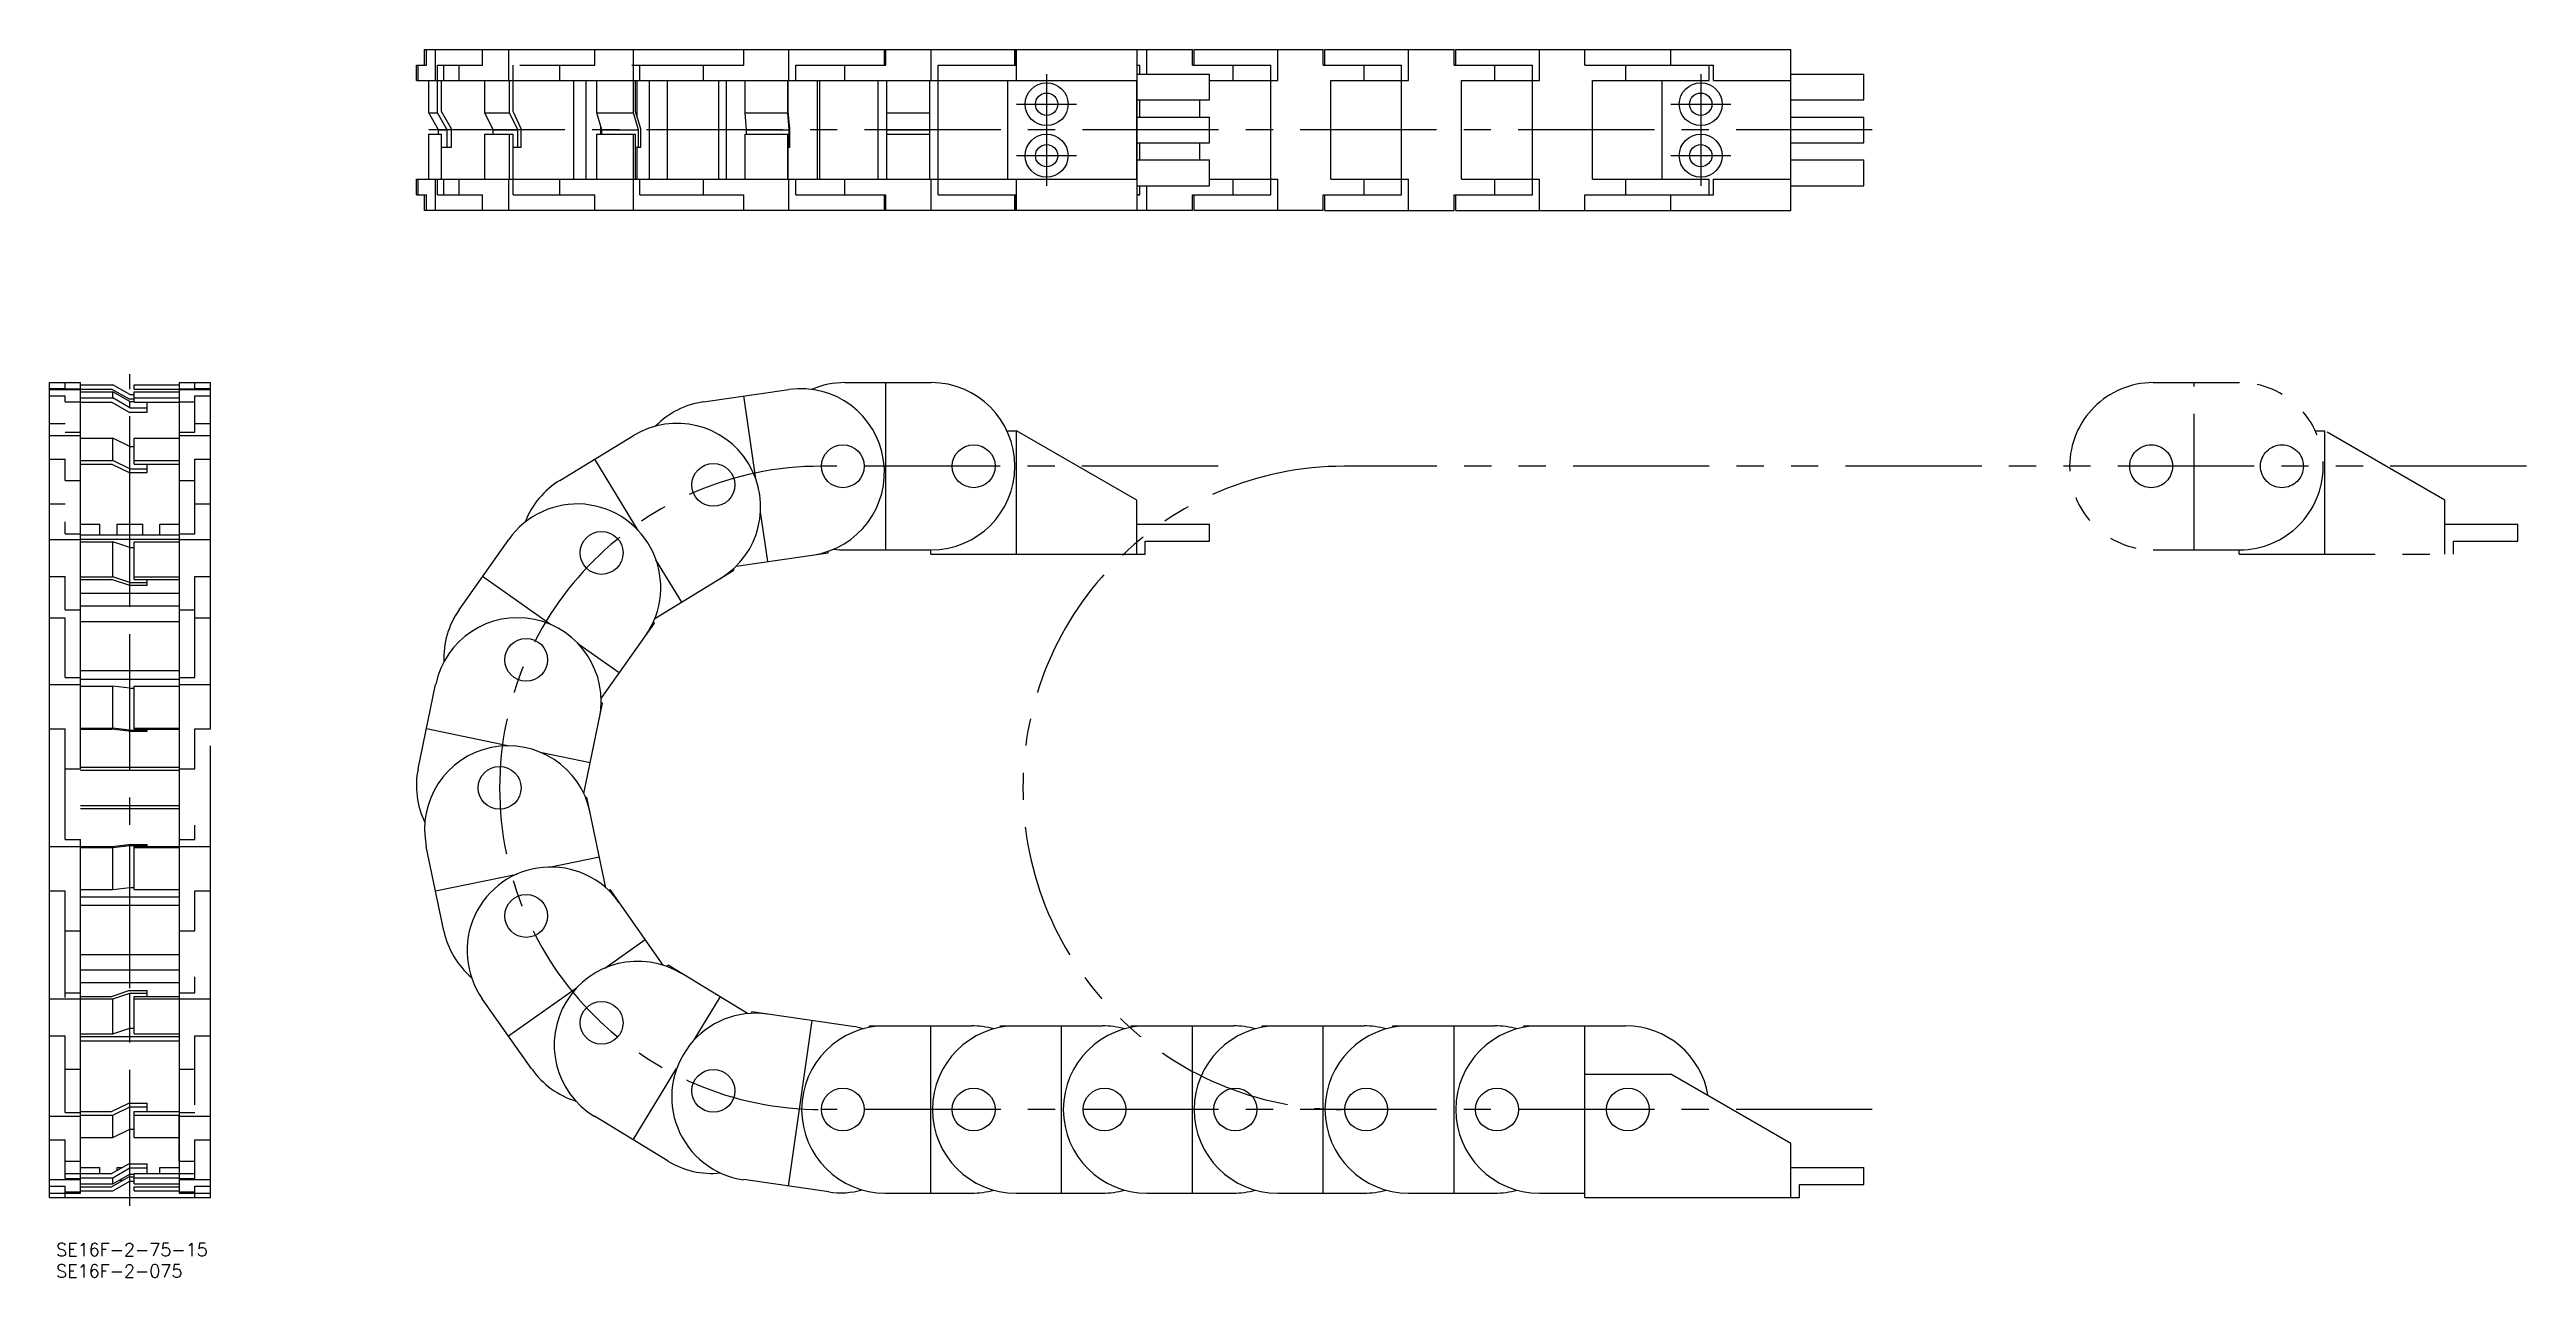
# Model space of a CAD drawing. Extents: x -19 to 559, y -19 to 268.
import ezdxf

# ---------------------------------------------------------------- set-up
doc = ezdxf.new("R2010")
doc.units = 0
doc.linetypes.add('CENTER', pattern=[50.8, 31.75, -6.35, 6.35, -6.35])
doc.linetypes.add('PHANTOM', pattern=[63.5, 31.75, -6.35, 6.35, -6.35, 6.35, -6.35])
doc.layers.get('0').update_dxf_attribs({"linetype": 'CONTINUOUS'})
doc.layers.add('CENTER', color=1, linetype='CENTER')
doc.styles.get("Standard").update_dxf_attribs({"font": 'txt.shx', "height": 3, "bigfont": 'bigfont.shx'})

msp = doc.modelspace()

# ---------------------------------------------------------------- linework, layer by layer
at = {"color": 7, "linetype": 'CONTINUOUS'}
for p, q in [((68.68, 264.04), (68.68, 267.67)), ((68.68, 267.67), (247.69, 267.67)), ((69.11, 264.04), (69.11, 267.67)), ((71.26, 260.42), (71.26, 267.67)), ((82.2, 264.04), (82.2, 267.67)), ((88.31, 260.42), (88.31, 267.67)), ((108.35, 264.04), (108.35, 267.67)), ((117.4, 260.42), (117.4, 267.67)), ((143.11, 264.04), (143.11, 267.67)), ((153.61, 260.42), (153.61, 267.67)), ((175.89, 264.04), (175.89, 267.67)), ((176.09, 264.04), (176.09, 267.67)), ((176.19, 264.04), (176.19, 267.67)), ((186.79, 260.42), (186.79, 267.67)), ((206.29, 264.04), (206.29, 267.67)), ((206.59, 264.04), (206.59, 267.67)), ((206.69, 260.42), (206.69, 267.67)), ((234.69, 267.67), (234.69, 230.17)), ((237.09, 261.92), (237.09, 267.67)), ((247.69, 264.04), (247.69, 267.67)), ((248.09, 264.04), (248.09, 267.67)), ((248.09, 267.67), (278.19, 267.67)), ((267.59, 260.42), (267.59, 267.67)), ((278.19, 264.04), (278.19, 267.67)), ((278.59, 264.04), (278.59, 267.67)), ((278.59, 267.67), (308.69, 267.67)), ((298.09, 260.42), (298.09, 267.67)), ((308.69, 264.04), (308.69, 267.67)), ((309.09, 264.04), (309.09, 267.67)), ((309.09, 267.67), (387.19, 267.67)), ((328.59, 260.42), (328.59, 267.67)), ((339.19, 264.04), (339.19, 267.67)), ((359.19, 264.04), (359.19, 267.67)), ((387.19, 230.17), (387.19, 267.67)), ((66.77, 260.42), (66.77, 264.04)), ((66.77, 264.04), (69.11, 264.04)), ((66.77, 260.42), (234.69, 260.42)), ((67.18, 260.42), (67.18, 264.04)), ((69.65, 252.92), (69.65, 260.42)), ((71.67, 260.42), (71.67, 264.04)), ((71.67, 264.04), (82.2, 264.04)), ((71.68, 252.92), (71.68, 260.42)), ((72.66, 253.19), (72.66, 260.42)), ((73.16, 260.42), (73.16, 264.04)), ((73.16, 260.42), (206.69, 260.42)), ((76.72, 260.42), (76.72, 264.04)), ((82.75, 252.92), (82.75, 260.42)), ((88.51, 252.92), (88.51, 260.42)), ((89.31, 260.42), (89.31, 264.04)), ((89.33, 253.19), (89.33, 260.42)), ((90.87, 264.04), (108.35, 264.04)), ((100.23, 260.42), (100.23, 264.04)), ((103.51, 237.42), (103.51, 260.42)), ((106.36, 237.42), (106.36, 260.42)), ((108.82, 252.92), (108.82, 260.42)), ((116.99, 264.04), (143.11, 264.04)), ((117.36, 252.92), (117.36, 260.42)), ((117.88, 253.19), (117.88, 260.42)), ((118.27, 251.9), (118.27, 260.42)), ((118.85, 260.42), (118.85, 264.04)), ((118.85, 260.42), (118.85, 264.04)), ((121.13, 237.42), (121.13, 260.42)), ((125.32, 237.42), (125.32, 260.42)), ((133.71, 260.42), (133.71, 264.04)), ((137.27, 237.42), (137.27, 260.42)), ((139.09, 237.42), (139.09, 260.42)), ((143.43, 252.92), (143.43, 260.42)), ((153.33, 252.92), (153.33, 260.42)), ((153.47, 253.19), (153.47, 260.42)), ((155.25, 260.42), (155.25, 264.04)), ((155.25, 264.04), (176.19, 264.04)), ((160.3, 237.42), (160.3, 260.42)), ((160.8, 237.42), (160.8, 260.42)), ((166.69, 260.42), (166.69, 264.04)), ((174.44, 237.42), (174.44, 260.42)), ((176.44, 237.42), (176.44, 260.42)), ((186.44, 237.42), (186.44, 260.42)), ((188.44, 233.79), (188.44, 264.04)), ((188.44, 264.04), (206.69, 264.04)), ((204.69, 237.42), (204.69, 260.42)), ((234.69, 264.04), (235.44, 264.04)), ((234.69, 264.04), (235.44, 264.04)), ((234.69, 264.04), (235.44, 264.04)), ((234.69, 261.92), (251.69, 261.92)), ((234.69, 255.92), (234.69, 260.42)), ((235.44, 261.92), (235.44, 264.04)), ((235.44, 261.92), (235.44, 264.04)), ((247.69, 264.04), (265.94, 264.04)), ((251.69, 255.92), (251.69, 261.92)), ((251.69, 260.42), (267.59, 260.42)), ((257.19, 260.42), (257.19, 264.04)), ((265.94, 233.79), (265.94, 264.04)), ((278.19, 264.04), (296.44, 264.04)), ((279.94, 237.42), (279.94, 260.42)), ((279.94, 260.42), (298.09, 260.42)), ((287.69, 260.42), (287.69, 264.04)), ((296.44, 233.79), (296.44, 264.04)), ((308.69, 264.04), (326.94, 264.04)), ((310.44, 237.42), (310.44, 260.42)), ((310.44, 260.42), (328.59, 260.42)), ((318.19, 260.42), (318.19, 264.04)), ((326.94, 233.79), (326.94, 264.04)), ((339.19, 264.04), (369.19, 264.04)), ((340.94, 237.42), (340.94, 260.42)), ((340.94, 260.42), (368.19, 260.42)), ((348.69, 260.42), (348.69, 264.04)), ((357.19, 237.42), (357.19, 260.42)), ((368.19, 260.42), (368.19, 264.04)), ((369.19, 260.42), (369.19, 264.04)), ((369.19, 260.42), (387.19, 260.42)), ((387.19, 261.92), (404.19, 261.92)), ((387.19, 255.92), (387.19, 260.42)), ((404.19, 255.92), (404.19, 261.92)), ((234.69, 251.92), (234.69, 255.92)), ((234.69, 255.92), (251.69, 255.92)), ((235.44, 251.92), (235.44, 255.92)), ((235.44, 251.92), (235.44, 255.92)), ((249.44, 251.92), (249.44, 255.92)), ((249.44, 251.92), (249.44, 255.92)), ((387.19, 251.92), (387.19, 255.92)), ((387.19, 255.92), (404.19, 255.92)), ((69.65, 252.92), (71.68, 252.92)), ((71.91, 248.92), (69.65, 252.92)), ((73.94, 248.92), (71.68, 252.92)), ((71.91, 247.92), (71.91, 248.92)), ((71.91, 248.92), (73.94, 248.92)), ((71.91, 248.92), (73.94, 248.92)), ((74.92, 249.19), (72.66, 253.19)), ((73.94, 244.92), (73.94, 248.92)), ((74.92, 244.92), (74.92, 249.19)), ((82.75, 252.92), (88.51, 252.92)), ((84.64, 248.92), (82.75, 252.92)), ((84.64, 247.92), (84.64, 248.92)), ((84.64, 248.92), (90.4, 248.92)), ((84.64, 248.92), (90.4, 248.92)), ((90.4, 248.92), (88.51, 252.92)), ((91.22, 249.19), (89.33, 253.19)), ((90.4, 244.92), (90.4, 248.92)), ((91.22, 244.92), (91.22, 249.19)), ((108.82, 252.92), (117.36, 252.92)), ((110.02, 248.92), (108.82, 252.92)), ((109.78, 247.92), (109.78, 249.71)), ((110.02, 247.92), (110.02, 248.92)), ((110.02, 248.92), (118.56, 248.92)), ((110.02, 248.92), (118.56, 248.92)), ((118.56, 248.92), (117.36, 252.92)), ((119.08, 249.19), (117.88, 253.19)), ((118.56, 244.92), (118.56, 248.92)), ((119.08, 244.92), (119.08, 249.19)), ((143.43, 252.92), (153.33, 252.92)), ((143.76, 248.92), (143.43, 252.92)), ((143.76, 247.92), (143.76, 248.92)), ((143.76, 248.92), (153.66, 248.92)), ((153.66, 248.92), (153.33, 252.92)), ((153.8, 249.19), (153.47, 253.19)), ((153.66, 244.92), (153.66, 248.92)), ((153.8, 244.92), (153.8, 249.19)), ((176.44, 252.92), (186.44, 252.92)), ((176.44, 248.92), (186.44, 248.92)), ((234.69, 245.92), (234.69, 251.92)), ((234.69, 251.92), (251.69, 251.92)), ((251.69, 245.92), (251.69, 251.92)), ((387.19, 245.92), (387.19, 251.92)), ((387.19, 251.92), (404.19, 251.92)), ((404.19, 245.92), (404.19, 251.92)), ((69.65, 237.42), (69.65, 247.92)), ((69.65, 247.92), (72.66, 247.92)), ((72.66, 237.42), (72.66, 247.92)), ((72.66, 244.92), (74.92, 244.92)), ((82.75, 237.42), (82.75, 247.92)), ((82.75, 247.92), (89.33, 247.92)), ((88.51, 237.42), (88.51, 247.92)), ((89.33, 237.42), (89.33, 247.92)), ((89.33, 244.92), (91.22, 244.92)), ((108.82, 237.42), (108.82, 247.92)), ((108.82, 247.92), (117.88, 247.92)), ((117.36, 237.42), (117.36, 247.92)), ((117.88, 237.42), (117.88, 247.92)), ((117.88, 244.92), (119.08, 244.92)), ((118.27, 237.42), (118.27, 244.92)), ((143.43, 237.42), (143.43, 247.92)), ((143.43, 247.92), (153.47, 247.92)), ((153.33, 237.42), (153.33, 247.92)), ((153.47, 237.42), (153.47, 247.92)), ((153.47, 244.92), (153.8, 244.92)), ((176.44, 247.92), (186.44, 247.92)), ((234.69, 241.92), (234.69, 245.92)), ((234.69, 245.92), (251.69, 245.92)), ((235.44, 241.92), (235.44, 245.92)), ((235.44, 241.92), (235.44, 245.92)), ((249.44, 241.92), (249.44, 245.92)), ((249.44, 241.92), (249.44, 245.92)), ((387.19, 241.92), (387.19, 245.92)), ((387.19, 245.92), (404.19, 245.92)), ((66.77, 233.79), (66.77, 237.42)), ((66.77, 237.42), (234.69, 237.42)), ((67.18, 233.79), (67.18, 237.42)), ((71.26, 230.17), (71.26, 237.42)), ((71.67, 233.79), (71.67, 237.42)), ((73.16, 233.79), (73.16, 237.42)), ((76.72, 233.79), (76.72, 237.42)), ((88.31, 230.17), (88.31, 237.42)), ((89.31, 233.79), (89.31, 237.42)), ((100.23, 233.79), (100.23, 237.42)), ((117.4, 230.17), (117.4, 237.42)), ((118.85, 233.79), (118.85, 237.42)), ((133.71, 233.79), (133.71, 237.42)), ((153.61, 230.17), (153.61, 237.42)), ((155.25, 233.79), (155.25, 237.42)), ((166.69, 233.79), (166.69, 237.42)), ((186.79, 230.17), (186.79, 237.42)), ((206.69, 230.17), (206.69, 237.42)), ((234.69, 237.42), (234.69, 241.92)), ((234.69, 241.92), (251.69, 241.92)), ((251.69, 235.92), (251.69, 241.92)), ((251.69, 237.42), (267.59, 237.42)), ((257.19, 233.79), (257.19, 237.42)), ((267.59, 230.17), (267.59, 237.42)), ((279.94, 237.42), (298.09, 237.42)), ((287.69, 233.79), (287.69, 237.42)), ((298.09, 230.17), (298.09, 237.42)), ((310.44, 237.42), (328.59, 237.42)), ((318.19, 233.79), (318.19, 237.42)), ((328.59, 230.17), (328.59, 237.42)), ((340.94, 237.42), (368.19, 237.42)), ((348.69, 233.79), (348.69, 237.42)), ((368.19, 233.79), (368.19, 237.42)), ((369.19, 233.79), (369.19, 237.42)), ((369.19, 237.42), (387.19, 237.42)), ((387.19, 237.42), (387.19, 241.92)), ((387.19, 241.92), (404.19, 241.92)), ((404.19, 235.92), (404.19, 241.92)), ((66.77, 233.79), (69.11, 233.79)), ((68.68, 230.17), (68.68, 233.79)), ((69.11, 230.17), (69.11, 233.79)), ((71.67, 233.79), (82.2, 233.79)), ((82.2, 230.17), (82.2, 233.79)), ((89.31, 233.79), (108.35, 233.79)), ((108.35, 230.17), (108.35, 233.79)), ((118.85, 233.79), (143.11, 233.79)), ((143.11, 230.17), (143.11, 233.79)), ((155.25, 233.79), (176.19, 233.79)), ((175.89, 230.17), (175.89, 233.79)), ((176.09, 230.17), (176.09, 233.79)), ((176.19, 230.17), (176.19, 233.79)), ((188.44, 233.79), (206.69, 233.79)), ((206.29, 230.17), (206.29, 233.79)), ((206.59, 230.17), (206.59, 233.79)), ((234.69, 235.92), (251.69, 235.92)), ((235.44, 233.79), (234.69, 233.79)), ((234.69, 233.79), (235.44, 233.79)), ((235.44, 233.79), (235.44, 235.92)), ((235.44, 233.79), (235.44, 235.92)), ((237.09, 230.17), (237.09, 235.92)), ((247.69, 230.17), (247.69, 233.79)), ((247.69, 233.79), (265.94, 233.79)), ((248.09, 230.17), (248.09, 233.79)), ((278.19, 230.17), (278.19, 233.79)), ((278.19, 233.79), (296.44, 233.79)), ((278.59, 230.17), (278.59, 233.79)), ((308.69, 230.17), (308.69, 233.79)), ((308.69, 233.79), (326.94, 233.79)), ((309.09, 230.17), (309.09, 233.79)), ((339.19, 230.17), (339.19, 233.79)), ((339.19, 233.79), (369.19, 233.79)), ((359.19, 230.17), (359.19, 233.79)), ((387.19, 235.92), (404.19, 235.92)), ((247.69, 230.17), (68.68, 230.17)), ((278.19, 230.17), (248.09, 230.17)), ((278.59, 230.17), (308.69, 230.17)), ((309.09, 230.17), (387.19, 230.17)), ((-18.75, 190), (-11.5, 190)), ((-18.75, 0), (-18.75, 190)), ((-18.75, 188.59), (-15.12, 188.59)), ((-18.75, 188.39), (-11.5, 188.39)), ((-18.75, 186.88), (-15.12, 186.88)), ((-15.12, 188.56), (-15.12, 190)), ((-15.12, 188.56), (-11.5, 188.56)), ((-15.12, 185.52), (-15.12, 186.88)), ((-15.12, 185.52), (-11.5, 185.52)), ((-11.5, 99.95), (-11.5, 190)), ((-11.5, 189.5), (-4, 189.5)), ((-11.5, 188.5), (-4.27, 188.5)), ((-11.5, 187.84), (-4, 187.84)), ((-11.5, 186.42), (-4, 186.42)), ((-11.5, 185.43), (-4.27, 185.43)), ((-0.27, 186.19), (-4.27, 188.5)), ((-0.27, 183.14), (-4.27, 185.43)), ((0, 187.19), (-4, 189.5)), ((-4, 186.42), (-4, 187.84)), ((0, 185.56), (-4, 187.84)), ((0, 184.13), (-4, 186.42)), ((-0.27, 186.19), (1, 186.19)), ((0, 187.19), (1, 187.19)), ((0, 184.13), (0, 185.56)), ((0, 185.56), (1, 185.56)), ((1, 188.5), (1, 189.5)), ((1, 189.5), (11.5, 189.5)), ((1, 188.5), (11.5, 188.5)), ((1, 185.43), (1, 187.84)), ((1, 187.84), (11.5, 187.84)), ((1, 186.42), (11.5, 186.42)), ((1, 185.43), (11.5, 185.43)), ((4, 183.14), (4, 185.43)), ((11.5, 190), (18.75, 190)), ((11.5, 190), (11.5, 1)), ((11.5, 188.56), (15.12, 188.56)), ((11.5, 188.39), (18.75, 188.39)), ((11.5, 185.52), (15.12, 185.52)), ((15.12, 188.56), (15.12, 190)), ((15.12, 188.59), (18.75, 188.59)), ((15.12, 178.45), (15.12, 186.88)), ((15.12, 186.88), (18.75, 186.88)), ((18.75, 109.26), (18.75, 190)), ((133.71, 185.52), (153.61, 188.39)), ((145.89, 167.6), (143.11, 186.88)), ((166.69, 190), (186.79, 190)), ((176.19, 151), (176.19, 190)), ((-18.75, 180.5), (-15.12, 180.5)), ((-0.27, 183.14), (4, 183.14)), ((0, 184.13), (4, 184.13)), ((15.12, 180.5), (18.75, 180.5)), ((-18.75, 177.66), (-11.5, 177.66)), ((-15.12, 178.45), (-11.5, 178.45)), ((-11.5, 177.05), (-4, 177.05)), ((-4, 171.85), (-4, 177.05)), ((0, 175.07), (-4, 177.05)), ((0, 169.87), (0, 175.07)), ((0, 175.07), (1, 175.07)), ((1, 170.99), (1, 177.05)), ((1, 177.05), (11.5, 177.05)), ((11.5, 178.45), (15.12, 178.45)), ((11.5, 177.66), (18.75, 177.66)), ((100.23, 167.2), (117.4, 177.66)), ((204.45, 178.75), (206.69, 178.75)), ((206.69, 150), (206.69, 178.75)), ((234.69, 162.58), (206.69, 178.75)), ((-18.75, 172.14), (-15.12, 172.14)), ((-15.12, 167.2), (-15.12, 172.14)), ((-11.5, 171.85), (-4, 171.85)), ((-11.5, 170.99), (-4.27, 170.99)), ((-0.27, 169.02), (-4.27, 170.99)), ((0, 169.87), (-4, 171.85)), ((-0.27, 169.02), (4, 169.02)), ((0, 169.87), (4, 169.87)), ((0, 169.87), (4, 169.87)), ((1, 171.85), (11.5, 171.85)), ((1, 171.85), (11.5, 171.85)), ((1, 170.99), (11.5, 170.99)), ((1, 170.99), (11.5, 170.99)), ((4, 169.02), (4, 170.99)), ((15.12, 154.74), (15.12, 172.14)), ((15.12, 172.14), (18.75, 172.14)), ((118.45, 155.55), (108.35, 172.14)), ((-18.75, 161.7), (-15.12, 161.7)), ((-18.75, 161.7), (-15.12, 161.7)), ((-15.12, 167.2), (-11.5, 167.2)), ((11.5, 167.2), (15.12, 167.2)), ((15.12, 161.7), (18.75, 161.7)), ((234.69, 150), (234.69, 162.58)), ((-15.12, 154.74), (-15.12, 157.56)), ((-11.5, 157), (-7, 157)), ((-7, 154.5), (-7, 157)), ((-3, 154.5), (-3, 157)), ((-3, 157), (3, 157)), ((3, 154.5), (3, 157)), ((7, 154.5), (7, 157)), ((7, 157), (11.5, 157)), ((148.68, 148.28), (147.01, 159.85)), ((234.69, 157), (251.69, 157)), ((251.69, 153), (251.69, 157)), ((-18.75, 153.44), (-11.5, 153.44)), ((-15.12, 154.74), (-11.5, 154.74)), ((-11.5, 154.5), (11.5, 154.5)), ((-11.5, 153.49), (11.5, 153.49)), ((-11.5, 153.49), (11.5, 153.49)), ((-11.5, 152.86), (-4, 152.86)), ((-4, 144.69), (-4, 152.86)), ((0, 151.53), (-4, 152.86)), ((0, 143.36), (0, 151.53)), ((0, 143.36), (0, 151.53)), ((0, 151.53), (1, 151.53)), ((1, 144.11), (1, 152.86)), ((1, 152.86), (11.5, 152.86)), ((11.5, 154.74), (15.12, 154.74)), ((11.5, 153.44), (18.75, 153.44)), ((15.12, 155.29), (15.12, 155.29)), ((15.12, 155.29), (15.12, 155.29)), ((76.72, 137.01), (88.31, 153.44)), ((141.34, 147.22), (162.78, 150.31)), ((162.78, 150.31), (162.73, 150.65)), ((166.69, 151), (186.79, 151)), ((186.69, 150), (186.69, 151)), ((236.69, 150), (236.69, 153)), ((236.69, 153), (251.69, 153)), ((-18.75, 144.77), (-15.12, 144.77)), ((-15.12, 137.01), (-15.12, 144.77)), ((-11.5, 144.69), (-4, 144.69)), ((0, 143.36), (-4, 144.69)), ((1, 144.69), (11.5, 144.69)), ((15.12, 121.24), (15.12, 144.77)), ((15.12, 144.77), (18.75, 144.77)), ((98.07, 133.58), (82.2, 144.77)), ((122.37, 135.02), (140.8, 146.25)), ((128.63, 138.83), (122.63, 148.69)), ((140.8, 146.25), (140.62, 146.54)), ((186.69, 150), (236.69, 150)), ((-11.5, 144.11), (-4.27, 144.11)), ((-11.5, 140.91), (11.5, 140.91)), ((-0.27, 142.78), (-4.27, 144.11)), ((-0.27, 142.78), (4, 142.78)), ((0, 143.36), (4, 143.36)), ((1, 144.11), (11.5, 144.11)), ((4, 142.78), (4, 144.11)), ((-18.75, 135.17), (-15.12, 135.17)), ((-15.12, 137.01), (-11.5, 137.01)), ((-15.12, 121.24), (-15.12, 135.17)), ((-11.5, 137.92), (11.5, 137.92)), ((-11.5, 134.32), (11.5, 134.32)), ((11.5, 137.01), (15.12, 137.01)), ((15.12, 135.17), (18.75, 135.17)), ((109.84, 116.31), (122.28, 133.94)), ((122.28, 133.94), (122, 134.14)), ((114.07, 122.3), (104.64, 128.95)), ((-11.5, 122.88), (11.5, 122.88)), ((-11.5, 122.88), (11.5, 122.88)), ((-18.75, 119.63), (-11.5, 119.63)), ((-15.12, 121.24), (-11.5, 121.24)), ((-11.5, 120.87), (11.5, 120.87)), ((-11.5, 119.19), (-4, 119.19)), ((-4, 109.4), (-4, 119.19)), ((0, 118.72), (-4, 119.19)), ((0, 108.93), (0, 118.72)), ((0, 118.72), (1, 118.72)), ((1, 109.2), (1, 119.19)), ((1, 119.19), (11.5, 119.19)), ((11.5, 121.24), (15.12, 121.24)), ((11.5, 119.63), (18.75, 119.63)), ((67.18, 99.95), (71.26, 119.63)), ((105.8, 94.15), (110.19, 115.28)), ((110.19, 115.28), (109.85, 115.35)), ((-18.75, 109.26), (-15.12, 109.26)), ((-15.12, 83.47), (-15.12, 109.26)), ((-11.5, 109.4), (-4, 109.4)), ((-11.5, 109.2), (-4.27, 109.2)), ((-0.27, 108.73), (-4.27, 109.2)), ((0, 108.93), (-4, 109.4)), ((-0.27, 108.73), (4, 108.73)), ((0, 108.93), (4, 108.93)), ((1, 109.4), (11.5, 109.4)), ((1, 109.2), (11.5, 109.2)), ((4, 108.73), (4, 109.2)), ((15.12, 99.95), (15.12, 109.26)), ((15.12, 109.26), (18.75, 109.26)), ((18.75, 81.84), (18.75, 105.31)), ((18.75, 0), (18.75, 105.31)), ((88.12, 105.31), (69.11, 109.26)), ((-15.12, 99.95), (-11.5, 99.95)), ((-11.5, 100.32), (11.5, 100.32)), ((-11.5, 99.61), (11.5, 99.61)), ((11.5, 99.95), (15.12, 99.95)), ((107.29, 101.33), (95.99, 103.67)), ((106.19, 93.28), (106.53, 93.35)), ((110.92, 72.22), (106.53, 93.35)), ((-11.5, 91.39), (11.5, 91.39)), ((-11.5, 90.68), (11.5, 90.68)), ((15.12, 83.47), (15.12, 86.83)), ((-18.75, 81.84), (-11.5, 81.84)), ((-15.12, 83.47), (-11.5, 83.47)), ((-11.5, 1), (-11.5, 83.47)), ((-11.5, 81.8), (-4.27, 81.8)), ((-11.5, 81.6), (-4, 81.6)), ((-4.27, 81.8), (-0.27, 82.27)), ((-4, 81.6), (0, 82.07)), ((-4, 71.81), (-4, 81.6)), ((-0.27, 82.27), (4, 82.27)), ((0, 72.28), (0, 82.07)), ((0, 82.07), (4, 82.07)), ((1, 71.81), (1, 81.8)), ((1, 81.8), (11.5, 81.8)), ((1, 81.6), (11.5, 81.6)), ((4, 81.8), (4, 82.27)), ((11.5, 83.47), (15.12, 83.47)), ((11.5, 81.84), (18.75, 81.84)), ((73.17, 62.16), (69.09, 81.84)), ((71.24, 71.46), (90.26, 75.41)), ((98.13, 77.05), (109.43, 79.39)), ((-18.75, 71.46), (-15.12, 71.46)), ((-15.12, 46.63), (-15.12, 71.46)), ((-11.5, 71.81), (-4, 71.81)), ((-11.5, 70.13), (11.5, 70.13)), ((-4, 71.81), (0, 72.28)), ((0, 72.28), (1, 72.28)), ((1, 71.81), (11.5, 71.81)), ((15.12, 62.16), (15.12, 71.46)), ((15.12, 71.46), (18.75, 71.46)), ((111.62, 71.57), (111.91, 71.77)), ((124.34, 54.14), (111.91, 71.77)), ((-11.5, 68.12), (11.5, 68.12)), ((-15.12, 62.16), (-11.5, 62.16)), ((11.5, 62.16), (15.12, 62.16)), ((110.69, 53.47), (120.12, 60.12)), ((-11.5, 56.68), (11.5, 56.68)), ((-11.5, 53.08), (11.5, 53.08)), ((125.25, 53.82), (125.43, 54.12)), ((143.93, 42.85), (125.43, 54.12)), ((-18.75, 46.31), (-11.5, 46.31)), ((-15.12, 47.7), (-11.5, 47.7)), ((-11.5, 50.09), (11.5, 50.09)), ((-11.5, 46.89), (-4.27, 46.89)), ((-11.5, 46.31), (-4, 46.31)), ((-4.27, 46.89), (-0.27, 48.22)), ((-4, 46.31), (0, 47.64)), ((-4, 38.14), (-4, 46.31)), ((-0.27, 48.22), (4, 48.22)), ((0, 39.47), (0, 47.64)), ((0, 47.64), (4, 47.64)), ((1, 38.14), (1, 46.89)), ((1, 46.89), (11.5, 46.89)), ((1, 46.31), (11.5, 46.31)), ((4, 47.64), (4, 48.22)), ((4, 47.64), (4, 48.22)), ((4, 46.89), (4, 47.64)), ((4, 46.89), (4, 47.64)), ((11.5, 47.7), (15.12, 47.7)), ((11.5, 46.31), (18.75, 46.31)), ((15.12, 47.7), (15.12, 51.4)), ((93.72, 29.88), (82.14, 46.31)), ((88.25, 37.65), (104.12, 48.84)), ((131.52, 36.72), (137.6, 46.71)), ((144.92, 42.92), (144.96, 43.26)), ((168.47, 39.87), (144.96, 43.26)), ((153.51, 2.63), (159.07, 41.23)), ((-18.75, 37.65), (-15.12, 37.65)), ((-15.12, 19.83), (-15.12, 37.65)), ((-11.5, 38.14), (-4, 38.14)), ((-11.5, 37.51), (11.5, 37.51)), ((-11.5, 36.5), (11.5, 36.5)), ((-4, 38.14), (0, 39.47)), ((0, 39.47), (1, 39.47)), ((1, 38.14), (11.5, 38.14)), ((15.12, 21.62), (15.12, 37.65)), ((15.12, 37.65), (18.75, 37.65)), ((172.44, 39.66), (172.44, 40)), ((172.44, 40), (196.19, 40)), ((186.69, 1), (186.69, 40)), ((202.94, 39.66), (202.94, 40)), ((202.94, 40), (226.69, 40)), ((217.19, 1), (217.19, 40)), ((233.44, 39.66), (233.44, 40)), ((233.44, 40), (257.19, 40)), ((247.69, 1), (247.69, 40)), ((263.94, 39.66), (263.94, 40)), ((263.94, 40), (287.69, 40)), ((278.19, 1), (278.19, 40)), ((294.44, 39.66), (294.44, 40)), ((294.44, 40), (318.19, 40)), ((308.69, 1), (308.69, 40)), ((324.94, 39.66), (324.94, 40)), ((324.94, 40), (348.69, 40)), ((339.19, 0), (339.19, 40)), ((-15.12, 29.88), (-11.5, 29.88)), ((11.5, 29.88), (15.12, 29.88)), ((117.31, 13.4), (127.44, 30.03)), ((339.19, 28.75), (359.19, 28.75)), ((387.19, 12.58), (359.19, 28.75)), ((-18.75, 18.91), (-11.5, 18.91)), ((-15.12, 19.83), (-11.5, 19.83)), ((-11.5, 20.01), (-4.27, 20.01)), ((-11.5, 19.15), (-4, 19.15)), ((-4.27, 20.01), (-0.27, 21.98)), ((-4, 19.15), (0, 21.13)), ((-4, 13.95), (-4, 19.15)), ((-0.27, 21.98), (4, 21.98)), ((0, 15.93), (0, 21.13)), ((0, 21.13), (4, 21.13)), ((1, 13.95), (1, 20.01)), ((1, 20.01), (11.5, 20.01)), ((1, 19.15), (11.5, 19.15)), ((4, 20.01), (4, 21.98)), ((11.5, 19.83), (15.12, 19.83)), ((11.5, 8.45), (11.5, 18.91)), ((11.5, 8.45), (11.5, 18.91)), ((11.5, 18.91), (18.75, 18.91)), ((125.43, 8.45), (108.26, 18.91)), ((-18.75, 13.4), (-15.12, 13.4)), ((-15.12, 4.44), (-15.12, 13.4)), ((-11.5, 13.95), (-4, 13.95)), ((-4, 13.95), (0, 15.93)), ((0, 15.93), (1, 15.93)), ((1, 13.95), (11.5, 13.95)), ((15.12, 4.44), (15.12, 13.4)), ((15.12, 13.4), (18.75, 13.4)), ((387.19, 0), (387.19, 12.58)), ((-15.12, 8.45), (-11.5, 8.45)), ((-11.5, 7), (-7, 7)), ((-7, 5.57), (-7, 7)), ((-4.27, 5.57), (-0.27, 7.86)), ((-4, 4.58), (0, 6.87)), ((-3, 6.3), (-3, 7)), ((-3, 7), (-1.77, 7)), ((-0.27, 7.86), (4, 7.86)), ((0, 5.44), (0, 6.87)), ((0, 5.44), (0, 6.87)), ((0, 6.87), (4, 6.87)), ((4, 5.57), (4, 7.86)), ((7, 5.57), (7, 7)), ((7, 7), (11.5, 7)), ((11.5, 8.45), (15.12, 8.45)), ((387.19, 7), (404.19, 7)), ((404.19, 3), (404.19, 7)), ((-18.75, 4.14), (-11.5, 4.14)), ((-18.75, 2.63), (-15.12, 2.63)), ((-18.75, 1), (-11.5, 1)), ((-18.75, 0), (-15.12, 0)), ((-15.12, 5.61), (-11.5, 5.61)), ((-15.12, 4.44), (-11.5, 4.44)), ((-15.12, 1.07), (-15.12, 2.63)), ((-15.12, 1.27), (-11.5, 1.27)), ((-15.12, 1.07), (-11.5, 1.07)), ((-15.12, 1.07), (-11.5, 1.07)), ((-15.12, 0), (-15.12, 1)), ((-15.12, 0), (18.75, 0)), ((-11.5, 5.57), (-4.27, 5.57)), ((-11.5, 4.58), (-4, 4.58)), ((-11.5, 3.16), (-4, 3.16)), ((-11.5, 2.5), (-4.27, 2.5)), ((-11.5, 1.5), (-4, 1.5)), ((-4.27, 2.5), (-0.27, 4.81)), ((-4, 3.16), (0, 5.44)), ((-4, 3.16), (-4, 4.58)), ((-4, 1.5), (0, 3.81)), ((-2.52, 4), (-1.67, 4)), ((-0.27, 4.81), (1, 4.81)), ((0, 5.44), (1, 5.44)), ((0, 3.81), (1, 3.81)), ((1, 3.16), (1, 5.57)), ((1, 5.57), (11.5, 5.57)), ((1, 4.58), (11.5, 4.58)), ((1, 3.16), (11.5, 3.16)), ((1, 1.5), (1, 2.5)), ((1, 2.5), (11.5, 2.5)), ((1, 1.5), (11.5, 1.5)), ((11.5, 5.61), (15.12, 5.61)), ((11.5, 4.44), (15.12, 4.44)), ((11.5, 4.14), (18.75, 4.14)), ((11.5, 1.27), (15.12, 1.27)), ((11.5, 1.07), (15.12, 1.07)), ((11.5, 1.07), (15.12, 1.07)), ((11.5, 1), (18.75, 1)), ((15.12, 0), (15.12, 2.63)), ((15.12, 2.63), (18.75, 2.63)), ((162.91, 1.27), (143.02, 4.14)), ((176.09, 1), (196.19, 1)), ((206.59, 1), (226.69, 1)), ((237.09, 1), (257.19, 1)), ((267.59, 1), (287.69, 1)), ((298.09, 1), (318.19, 1)), ((328.59, 1), (339.19, 1)), ((339.19, 0), (389.19, 0)), ((389.19, 0), (389.19, 3)), ((389.19, 3), (404.19, 3))]:
    msp.add_line(p, q, dxfattribs=at)
at = {"color": 3, "linetype": 'PHANTOM'}
for p, q in [((471.69, 190), (491.79, 190)), ((481.19, 151), (481.19, 190)), ((509.45, 178.75), (511.69, 178.75)), ((511.69, 150), (511.69, 178.75)), ((539.69, 162.58), (511.69, 178.75)), ((558.69, 170.5), (283.17, 170.5)), ((539.69, 150), (539.69, 162.58)), ((539.69, 157), (556.69, 157)), ((556.69, 153), (556.69, 157)), ((471.69, 151), (491.79, 151)), ((491.69, 150), (491.69, 151)), ((541.69, 150), (541.69, 153)), ((541.69, 153), (556.69, 153)), ((491.69, 150), (541.69, 150))]:
    msp.add_line(p, q, dxfattribs=at)
at = {"color": 7, "linetype": 'CONTINUOUS'}
for centre, radius in [((213.69, 254.92), 5), ((366.19, 254.92), 5), ((213.69, 254.92), 2.6), ((366.19, 254.92), 2.6), ((213.69, 242.92), 5), ((213.69, 242.92), 2.6), ((366.19, 242.92), 5), ((366.19, 242.92), 2.6), ((166.19, 170.5), 5), ((196.69, 170.5), 5), ((136, 166.15), 5), ((109.95, 150.29), 5), ((92.37, 125.36), 5), ((86.17, 95.5), 5), ((92.37, 65.64), 5), ((109.95, 40.71), 5), ((136, 24.85), 5), ((166.19, 20.5), 5), ((196.69, 20.5), 5), ((227.19, 20.5), 5), ((257.69, 20.5), 5), ((288.19, 20.5), 5), ((318.69, 20.5), 5), ((349.19, 20.5), 5)]:
    msp.add_circle(centre, radius, dxfattribs=at)
at = {"color": 3, "linetype": 'PHANTOM'}
for centre in [(471.19, 170.5), (501.69, 170.5)]:
    msp.add_circle(centre, 5, dxfattribs=at)
at = {"color": 7, "linetype": 'CONTINUOUS'}
for centre, start, end in [((136.49, 166.22), 98.19836, 135.6611), ((156.39, 169.09), 278.19841, 98.19838), ((166.69, 170.5), 90, 113.26397), ((186.79, 170.5), 270.00002, 89.99998), ((127.54, 161), 301.34026, 121.34025), ((104.24, 142.2), 324.80415, 144.80417), ((110.37, 150.55), 121.34024, 159.10898), ((166.69, 170.5), 262.34677, 270), ((90.36, 115.67), 348.26805, 168.26805), ((92.66, 125.77), 144.80413, 182.57292), ((88.18, 85.81), 11.73195, 191.73195), ((86.27, 95.99), 168.26805, 206.03681), ((98.07, 57.55), 35.19585, 215.19588), ((92.27, 66.13), 191.73195, 229.50073), ((118.4, 35.56), 58.65976, 238.65974), ((145.8, 23.44), 81.8016, 261.80161), ((176.09, 20.5), 90.00002, 269.99998), ((165.69, 20.57), 74.14841, 81.80162), ((165.69, 20.57), 74.14841, 81.80162), ((206.59, 20.5), 90.00002, 269.99998), ((196.19, 20.5), 74.534, 90), ((237.09, 20.5), 90, 270), ((226.69, 20.5), 74.534, 90), ((267.59, 20.5), 90, 270), ((257.19, 20.5), 74.534, 90), ((298.09, 20.5), 90, 270), ((287.69, 20.5), 74.534, 90), ((328.59, 20.5), 90, 270), ((318.19, 20.5), 74.534, 90), ((348.69, 20.5), 9.46645, 90), ((109.66, 41.12), 215.19585, 252.96466), ((135.57, 25.11), 238.65978, 276.12249), ((135.57, 25.11), 238.65978, 276.12249), ((165.69, 20.57), 261.80163, 285.06563), ((196.19, 20.5), 270, 285.46605), ((226.69, 20.5), 270, 285.46602), ((257.19, 20.5), 270, 285.46602), ((287.69, 20.5), 270, 285.46602), ((318.19, 20.5), 270, 285.46603)]:
    msp.add_arc(centre, 19.5, start, end, dxfattribs=at)
at = {"color": 3, "linetype": 'PHANTOM'}
for centre, radius, start, end in [((471.69, 170.5), 19.5, 90, 270), ((491.79, 170.5), 19.5, 270.00002, 89.99998), ((283.17, 95.5), 75, 90, 270)]:
    msp.add_arc(centre, radius, start, end, dxfattribs=at)
at = {"layer": 'CENTER', "color": 1, "linetype": 'CENTER'}
for p, q in [((213.69, 261.92), (213.69, 235.92)), ((366.19, 261.92), (366.19, 235.92)), ((206.69, 254.92), (220.69, 254.92)), ((359.19, 254.92), (373.19, 254.92)), ((406.19, 248.92), (64.77, 248.92)), ((206.69, 242.92), (220.69, 242.92)), ((359.19, 242.92), (373.19, 242.92)), ((0, -2), (0, 192)), ((253.69, 170.5), (161.17, 170.5)), ((406.19, 20.5), (161.17, 20.5))]:
    msp.add_line(p, q, dxfattribs=at)
msp.add_arc((161.17, 95.5), 75, 90, 270, dxfattribs=at)

# ---------------------------------------------------------------- texts
at = {"color": 7, "linetype": 'CONTINUOUS'}
for s, p in [('SE16F-2-75-15', (-17.22, -13.67)), ('SE16F-2-075', (-17.22, -18.67))]:
    msp.add_text(s, height=3, dxfattribs=at).set_placement(p)

doc.saveas('drawing.dxf')
